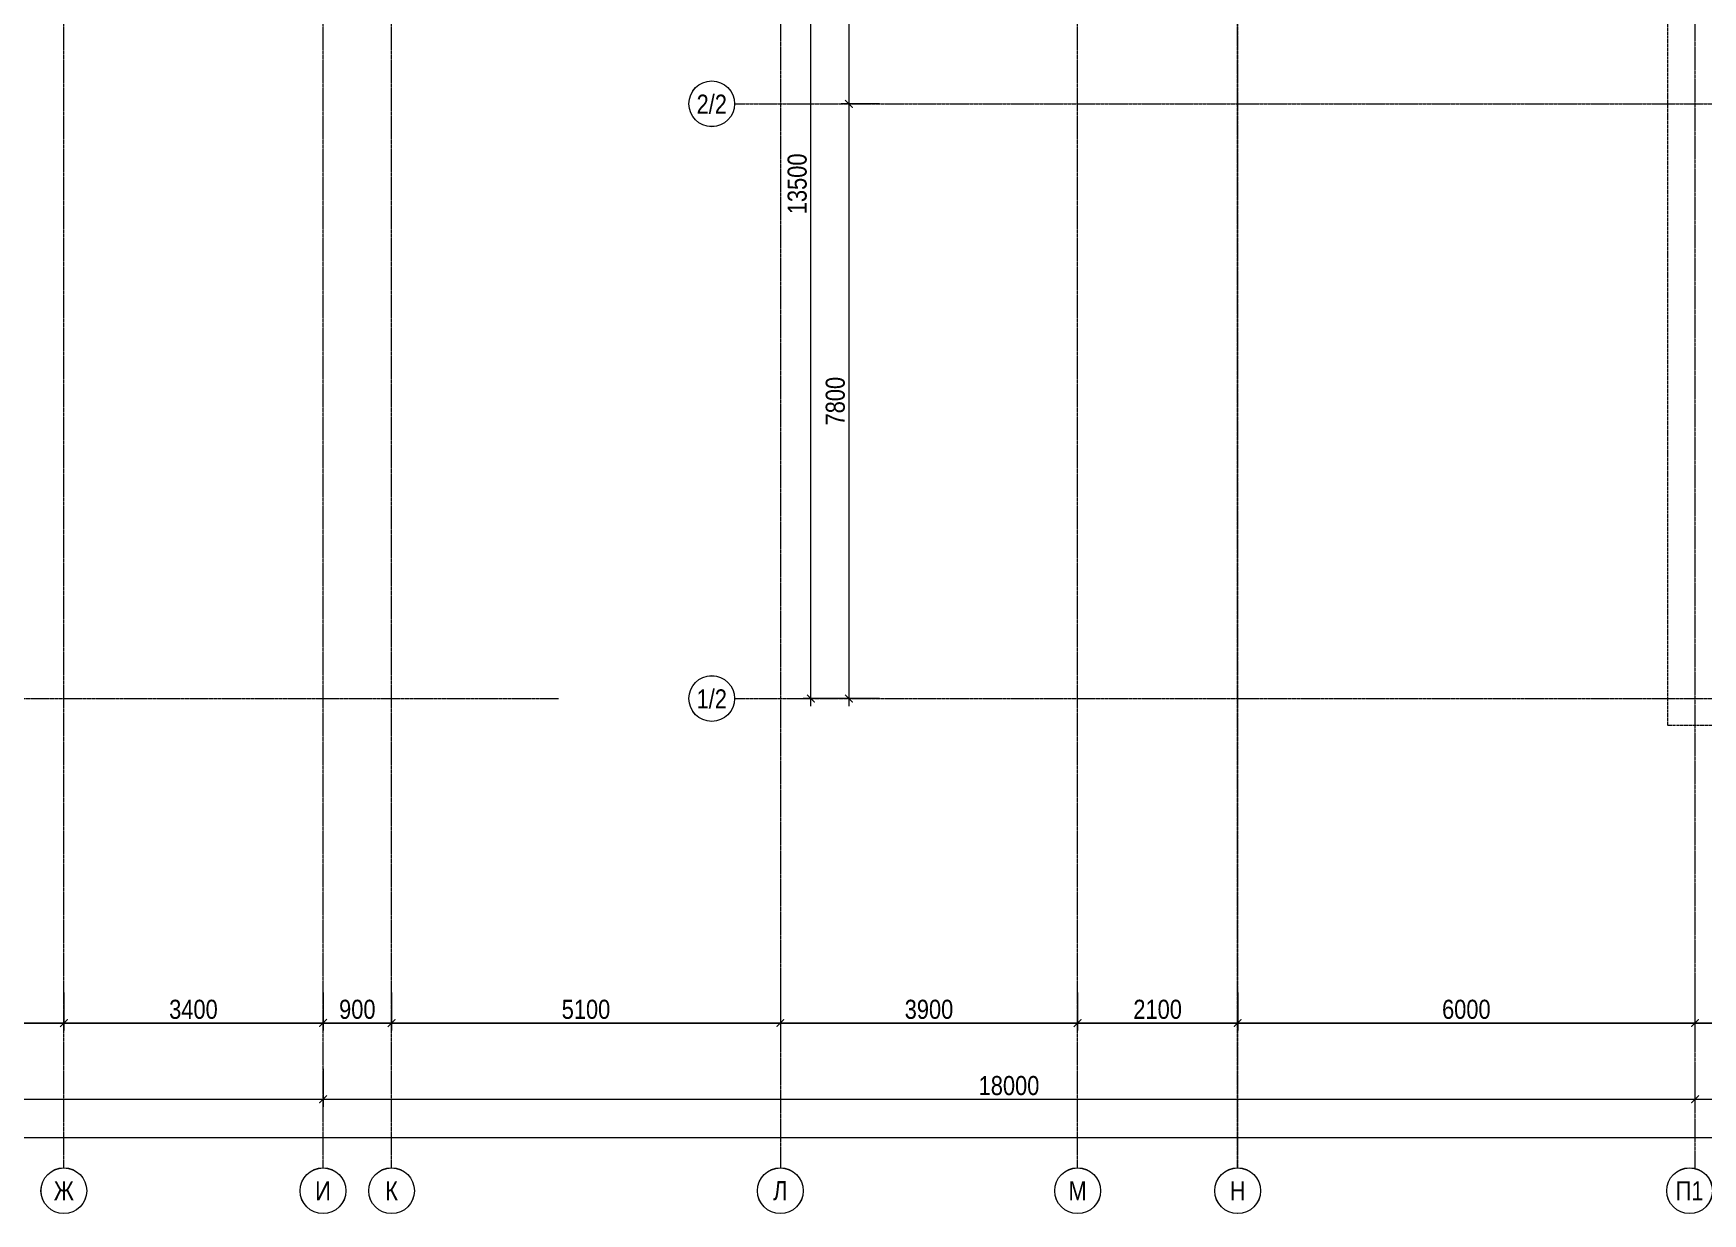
# Model space of a CAD drawing. Header units: millimetres. Extents: x 470010 to 1231400, y -134005 to 421770.
# Drawn here: x 830323 to 852223, y 115958 to 131436 of the extents above; entities that cross this region are included whole.
import ezdxf
from ezdxf.enums import TextEntityAlignment as Align

# ---------------------------------------------------------------- set-up
doc = ezdxf.new("R2010")
doc.units = ezdxf.units.MM
doc.linetypes.add('CENTER2', pattern=[28.575, 19.05, -3.175, 3.175, -3.175])
doc.linetypes.add('DASHED', pattern=[19.05, 12.7, -6.35])
doc.layers.get('Defpoints').update_dxf_attribs({"color": 140})
doc.layers.add('АР_Делит', color=120, linetype='Continuous', lineweight=0, plot=False)
doc.layers.add('РД_Оси_100', color=7, linetype='Continuous', lineweight=0, true_color=0x525252)
doc.layers.add('РД_Оси_размер', color=8, linetype='Continuous', lineweight=0)
doc.styles.add('style1', font='ARIALN.TTF')
doc.styles.add('ккк', font='isocpeur.ttf', dxfattribs={"width": 0.85, "oblique": 15})
doc.dimstyles.new('Dim100_ареал', dxfattribs={"dimscale": 100, "dimtxt": 2.5, "dimasz": 1, "dimexe": 1, "dimexo": 1, "dimgap": 0.5, "dimtad": 1, "dimzin": 12, "dimdsep": 46, "dimtxsty": 'style1', "dimblk": 'ARCHTICK', "dimcen": 1, "dimdle": 1, "dimclrd": 256, "dimclre": 256, "dimaunit": 1, "dimadec": 0, "dimazin": 3, "dimtfac": 1, "dimtmove": 1, "dimatfit": 3, "dimldrblk": 'OPEN30', "dimfxl": 4, "dimfxlon": 1, "dimtolj": 1, "dimtzin": 0, "dimlwd": 9, "dimlwe": 9, "dimarcsym": 0})

# ---------------------------------------------------------------- blocks, each defined once
blk = doc.blocks.new('A-iden')
at = {"linetype": 'Continuous', "lineweight": 5}
blk.add_circle((0, -4), 3, dxfattribs=at)
at = {"color": 0, "linetype": 'Continuous', "lineweight": 20, "style": 'ккк', "width": 0.85}
blk.add_attdef('ID', text='', height=4, dxfattribs=at).set_placement((0.31, -3.85), align=Align.MIDDLE_CENTER)
blk = doc.blocks.new('_ArchTick')
at = {"color": 0, "linetype": 'ByBlock', "const_width": 0.15}
blk.add_lwpolyline([(-0.5, -0.5), (0.5, 0.5)], dxfattribs=at)
blk = doc.blocks.new('*D112')
at = {"layer": 'Defpoints', "color": 0, "transparency": 16777216}
for p in [(20100, -3255), (24200, -3255), (24200, -4255)]:
    blk.add_point(p, dxfattribs=at)
at = {"layer": 'РД_Оси_размер', "lineweight": 9, "transparency": 16777216}
for p, q in [((20100, -3855), (20100, -4355)), ((24200, -3855), (24200, -4355)), ((20000, -4255), (24300, -4255))]:
    blk.add_line(p, q, dxfattribs=at)
at = {"layer": 'РД_Оси_размер', "lineweight": 9, "transparency": 16777216, "xscale": 100, "yscale": 100, "zscale": 100, "rotation": 180}
blk.add_blockref('_ArchTick', (20100, -4255), dxfattribs=at)
at = {"layer": 'РД_Оси_размер', "lineweight": 9, "transparency": 16777216, "xscale": 100, "yscale": 100, "zscale": 100}
blk.add_blockref('_ArchTick', (24200, -4255), dxfattribs=at)
at = {"layer": 'РД_Оси_размер', "color": 0, "transparency": 16777216, "insert": (22150, -4077), "char_height": 250, "attachment_point": 5, "style": 'style1'}
blk.add_mtext('\\A1;4100', dxfattribs=at)
blk = doc.blocks.new('_Open30')
at = {"color": 0, "linetype": 'ByBlock', "lineweight": -2}
for p, q in [((-1, 0.27), (0, 0)), ((0, 0), (-1, -0.27)), ((0, 0), (-1, 0))]:
    blk.add_line(p, q, dxfattribs=at)
blk = doc.blocks.new('*D113')
at = {"layer": 'Defpoints', "color": 0, "transparency": 16777216}
for p in [(24200, -3255), (27600, -3255), (27600, -4255)]:
    blk.add_point(p, dxfattribs=at)
at = {"layer": 'РД_Оси_размер', "lineweight": 9, "transparency": 16777216}
for p, q in [((24200, -3855), (24200, -4355)), ((27600, -3855), (27600, -4355)), ((24100, -4255), (27700, -4255))]:
    blk.add_line(p, q, dxfattribs=at)
at = {"layer": 'РД_Оси_размер', "lineweight": 9, "transparency": 16777216, "xscale": 100, "yscale": 100, "zscale": 100, "rotation": 180}
blk.add_blockref('_ArchTick', (24200, -4255), dxfattribs=at)
at = {"layer": 'РД_Оси_размер', "lineweight": 9, "transparency": 16777216, "xscale": 100, "yscale": 100, "zscale": 100}
blk.add_blockref('_ArchTick', (27600, -4255), dxfattribs=at)
at = {"layer": 'РД_Оси_размер', "color": 0, "transparency": 16777216, "insert": (25900, -4077), "char_height": 250, "attachment_point": 5, "style": 'style1'}
blk.add_mtext('\\A1;3400', dxfattribs=at)
blk = doc.blocks.new('*D114')
at = {"layer": 'Defpoints', "color": 0, "transparency": 16777216}
for p in [(27600, -3255), (28500, -3255), (28500, -4255)]:
    blk.add_point(p, dxfattribs=at)
at = {"layer": 'РД_Оси_размер', "lineweight": 9, "transparency": 16777216}
for p, q in [((27600, -3855), (27600, -4355)), ((28500, -3855), (28500, -4355)), ((27500, -4255), (28600, -4255))]:
    blk.add_line(p, q, dxfattribs=at)
at = {"layer": 'РД_Оси_размер', "lineweight": 9, "transparency": 16777216, "xscale": 100, "yscale": 100, "zscale": 100, "rotation": 180}
blk.add_blockref('_ArchTick', (27600, -4255), dxfattribs=at)
at = {"layer": 'РД_Оси_размер', "lineweight": 9, "transparency": 16777216, "xscale": 100, "yscale": 100, "zscale": 100}
blk.add_blockref('_ArchTick', (28500, -4255), dxfattribs=at)
at = {"layer": 'РД_Оси_размер', "color": 0, "transparency": 16777216, "insert": (28050, -4077), "char_height": 250, "attachment_point": 5, "style": 'style1'}
blk.add_mtext('\\A1;900', dxfattribs=at)
blk = doc.blocks.new('*D115')
at = {"layer": 'Defpoints', "color": 0, "transparency": 16777216}
for p in [(28500, -3255), (33600, -3255), (33600, -4255)]:
    blk.add_point(p, dxfattribs=at)
at = {"layer": 'РД_Оси_размер', "lineweight": 9, "transparency": 16777216}
for p, q in [((28500, -3855), (28500, -4355)), ((33600, -3855), (33600, -4355)), ((28400, -4255), (33700, -4255))]:
    blk.add_line(p, q, dxfattribs=at)
at = {"layer": 'РД_Оси_размер', "lineweight": 9, "transparency": 16777216, "xscale": 100, "yscale": 100, "zscale": 100, "rotation": 180}
blk.add_blockref('_ArchTick', (28500, -4255), dxfattribs=at)
at = {"layer": 'РД_Оси_размер', "lineweight": 9, "transparency": 16777216, "xscale": 100, "yscale": 100, "zscale": 100}
blk.add_blockref('_ArchTick', (33600, -4255), dxfattribs=at)
at = {"layer": 'РД_Оси_размер', "color": 0, "transparency": 16777216, "insert": (31050, -4077), "char_height": 250, "attachment_point": 5, "style": 'style1'}
blk.add_mtext('\\A1;5100', dxfattribs=at)
blk = doc.blocks.new('*D116')
at = {"layer": 'Defpoints', "color": 0, "transparency": 16777216}
for p in [(33600, -3255), (37500, -3255), (37500, -4255)]:
    blk.add_point(p, dxfattribs=at)
at = {"layer": 'РД_Оси_размер', "lineweight": 9, "transparency": 16777216}
for p, q in [((33600, -3855), (33600, -4355)), ((37500, -3855), (37500, -4355)), ((33500, -4255), (37600, -4255))]:
    blk.add_line(p, q, dxfattribs=at)
at = {"layer": 'РД_Оси_размер', "lineweight": 9, "transparency": 16777216, "xscale": 100, "yscale": 100, "zscale": 100, "rotation": 180}
blk.add_blockref('_ArchTick', (33600, -4255), dxfattribs=at)
at = {"layer": 'РД_Оси_размер', "lineweight": 9, "transparency": 16777216, "xscale": 100, "yscale": 100, "zscale": 100}
blk.add_blockref('_ArchTick', (37500, -4255), dxfattribs=at)
at = {"layer": 'РД_Оси_размер', "color": 0, "transparency": 16777216, "insert": (35550, -4077), "char_height": 250, "attachment_point": 5, "style": 'style1'}
blk.add_mtext('\\A1;3900', dxfattribs=at)
blk = doc.blocks.new('*D117')
at = {"layer": 'Defpoints', "color": 0, "transparency": 16777216}
for p in [(37500, -3255), (39600, -3255), (39600, -4255)]:
    blk.add_point(p, dxfattribs=at)
at = {"layer": 'РД_Оси_размер', "lineweight": 9, "transparency": 16777216}
for p, q in [((37500, -3855), (37500, -4355)), ((39600, -3855), (39600, -4355)), ((37400, -4255), (39700, -4255))]:
    blk.add_line(p, q, dxfattribs=at)
at = {"layer": 'РД_Оси_размер', "lineweight": 9, "transparency": 16777216, "xscale": 100, "yscale": 100, "zscale": 100, "rotation": 180}
blk.add_blockref('_ArchTick', (37500, -4255), dxfattribs=at)
at = {"layer": 'РД_Оси_размер', "lineweight": 9, "transparency": 16777216, "xscale": 100, "yscale": 100, "zscale": 100}
blk.add_blockref('_ArchTick', (39600, -4255), dxfattribs=at)
at = {"layer": 'РД_Оси_размер', "color": 0, "transparency": 16777216, "insert": (38550, -4077), "char_height": 250, "attachment_point": 5, "style": 'style1'}
blk.add_mtext('\\A1;2100', dxfattribs=at)
blk = doc.blocks.new('*D118')
at = {"layer": 'Defpoints', "color": 0, "transparency": 16777216}
for p in [(39600, -3255), (45600, -3255), (45600, -4255)]:
    blk.add_point(p, dxfattribs=at)
at = {"layer": 'РД_Оси_размер', "lineweight": 9, "transparency": 16777216}
for p, q in [((39600, -3855), (39600, -4355)), ((45600, -3855), (45600, -4355)), ((39500, -4255), (45700, -4255))]:
    blk.add_line(p, q, dxfattribs=at)
at = {"layer": 'РД_Оси_размер', "lineweight": 9, "transparency": 16777216, "xscale": 100, "yscale": 100, "zscale": 100, "rotation": 180}
blk.add_blockref('_ArchTick', (39600, -4255), dxfattribs=at)
at = {"layer": 'РД_Оси_размер', "lineweight": 9, "transparency": 16777216, "xscale": 100, "yscale": 100, "zscale": 100}
blk.add_blockref('_ArchTick', (45600, -4255), dxfattribs=at)
at = {"layer": 'РД_Оси_размер', "color": 0, "transparency": 16777216, "insert": (42600, -4077), "char_height": 250, "attachment_point": 5, "style": 'style1'}
blk.add_mtext('\\A1;6000', dxfattribs=at)
blk = doc.blocks.new('*D119')
at = {"layer": 'Defpoints', "color": 0, "transparency": 16777216}
for p in [(45600, -3255), (46060, -3255), (46060, -4255)]:
    blk.add_point(p, dxfattribs=at)
at = {"layer": 'РД_Оси_размер', "lineweight": 9, "transparency": 16777216}
for p, q in [((45600, -3855), (45600, -4355)), ((46060, -3855), (46060, -4355)), ((45500, -4255), (46160, -4255)), ((45830, -4255), (45997, -4813)), ((45997, -4813), (46558, -4813))]:
    blk.add_line(p, q, dxfattribs=at)
at = {"layer": 'РД_Оси_размер', "lineweight": 9, "transparency": 16777216, "xscale": 100, "yscale": 100, "zscale": 100, "rotation": 180}
blk.add_blockref('_ArchTick', (45600, -4255), dxfattribs=at)
at = {"layer": 'РД_Оси_размер', "lineweight": 9, "transparency": 16777216, "xscale": 100, "yscale": 100, "zscale": 100}
blk.add_blockref('_ArchTick', (46060, -4255), dxfattribs=at)
at = {"layer": 'РД_Оси_размер', "color": 0, "transparency": 16777216, "insert": (46278, -4635), "char_height": 250, "attachment_point": 5, "style": 'style1'}
blk.add_mtext('\\A1;460', dxfattribs=at)
blk = doc.blocks.new('*D233')
at = {"layer": 'Defpoints', "color": 0, "transparency": 16777216}
for p in [(0, -3255), (114600, -3255), (114600, -5755)]:
    blk.add_point(p, dxfattribs=at)
at = {"layer": 'РД_Оси_размер', "lineweight": 9, "transparency": 16777216}
for p, q in [((0, -5355), (0, -5855)), ((114600, -5355), (114600, -5855)), ((-100, -5755), (114700, -5755))]:
    blk.add_line(p, q, dxfattribs=at)
at = {"layer": 'РД_Оси_размер', "lineweight": 9, "transparency": 16777216, "xscale": 100, "yscale": 100, "zscale": 100, "rotation": 180}
blk.add_blockref('_ArchTick', (0, -5755), dxfattribs=at)
at = {"layer": 'РД_Оси_размер', "lineweight": 9, "transparency": 16777216, "xscale": 100, "yscale": 100, "zscale": 100}
blk.add_blockref('_ArchTick', (114600, -5755), dxfattribs=at)
at = {"layer": 'РД_Оси_размер', "color": 0, "transparency": 16777216, "insert": (57300, -5577), "char_height": 250, "attachment_point": 5, "style": 'style1'}
blk.add_mtext('\\A1;114600', dxfattribs=at)
blk = doc.blocks.new('*D217')
at = {"layer": 'Defpoints', "color": 0, "transparency": 16777216}
for p in [(34000, 13500), (37500, 13500), (37500, 0)]:
    blk.add_point(p, dxfattribs=at)
at = {"layer": 'РД_Оси_размер', "lineweight": 9, "transparency": 16777216}
for p, q in [((34000, -100), (34000, 13600)), ((34400, 13500), (33900, 13500)), ((34400, 0), (33900, 0))]:
    blk.add_line(p, q, dxfattribs=at)
at = {"layer": 'РД_Оси_размер', "lineweight": 9, "transparency": 16777216, "xscale": 100, "yscale": 100, "zscale": 100}
for p, rotation in [((34000, 13500), 90), ((34000, 0), 270)]:
    blk.add_blockref('_ArchTick', p, dxfattribs=dict(at, rotation=rotation))
at = {"layer": 'РД_Оси_размер', "color": 0, "transparency": 16777216, "insert": (33822, 6750), "char_height": 250, "attachment_point": 5, "rotation": 90, "style": 'style1'}
blk.add_mtext('\\A1;13500', dxfattribs=at)
blk = doc.blocks.new('*D195')
at = {"layer": 'Defpoints', "color": 0, "transparency": 16777216}
for p in [(36000, 12000), (34500, 7800), (36000, 7800)]:
    blk.add_point(p, dxfattribs=at)
at = {"layer": 'РД_Оси_размер', "lineweight": 9, "transparency": 16777216}
for p, q in [((34500, 12100), (34500, 7700)), ((34900, 12000), (34400, 12000)), ((34900, 7800), (34400, 7800))]:
    blk.add_line(p, q, dxfattribs=at)
at = {"layer": 'РД_Оси_размер', "lineweight": 9, "transparency": 16777216, "xscale": 100, "yscale": 100, "zscale": 100}
for p, rotation in [((34500, 12000), 90), ((34500, 7800), 270)]:
    blk.add_blockref('_ArchTick', p, dxfattribs=dict(at, rotation=rotation))
at = {"layer": 'РД_Оси_размер', "color": 0, "transparency": 16777216, "insert": (34322, 9900), "char_height": 250, "attachment_point": 5, "rotation": 90, "style": 'style1'}
blk.add_mtext('\\A1;4200', dxfattribs=at)
blk = doc.blocks.new('*D196')
at = {"layer": 'Defpoints', "color": 0, "transparency": 16777216}
for p in [(36000, 7800), (34500, 0), (36000, 0)]:
    blk.add_point(p, dxfattribs=at)
at = {"layer": 'РД_Оси_размер', "lineweight": 9, "transparency": 16777216}
for p, q in [((34500, 7900), (34500, -100)), ((34900, 7800), (34400, 7800)), ((34900, 0), (34400, 0))]:
    blk.add_line(p, q, dxfattribs=at)
at = {"layer": 'РД_Оси_размер', "lineweight": 9, "transparency": 16777216, "xscale": 100, "yscale": 100, "zscale": 100}
for p, rotation in [((34500, 7800), 90), ((34500, 0), 270)]:
    blk.add_blockref('_ArchTick', p, dxfattribs=dict(at, rotation=rotation))
at = {"layer": 'РД_Оси_размер', "color": 0, "transparency": 16777216, "insert": (34322, 3900), "char_height": 250, "attachment_point": 5, "rotation": 90, "style": 'style1'}
blk.add_mtext('\\A1;7800', dxfattribs=at)
blk = doc.blocks.new('*D202')
at = {"layer": 'Defpoints', "color": 0, "transparency": 16777216}
for p in [(0, -3255), (27600, -3255), (27600, -5255)]:
    blk.add_point(p, dxfattribs=at)
at = {"layer": 'РД_Оси_размер', "lineweight": 9, "transparency": 16777216}
for p, q in [((0, -4855), (0, -5355)), ((27600, -4855), (27600, -5355)), ((-100, -5255), (27700, -5255))]:
    blk.add_line(p, q, dxfattribs=at)
at = {"layer": 'РД_Оси_размер', "lineweight": 9, "transparency": 16777216, "xscale": 100, "yscale": 100, "zscale": 100, "rotation": 180}
blk.add_blockref('_ArchTick', (0, -5255), dxfattribs=at)
at = {"layer": 'РД_Оси_размер', "lineweight": 9, "transparency": 16777216, "xscale": 100, "yscale": 100, "zscale": 100}
blk.add_blockref('_ArchTick', (27600, -5255), dxfattribs=at)
at = {"layer": 'РД_Оси_размер', "color": 0, "transparency": 16777216, "insert": (13800, -5077), "char_height": 250, "attachment_point": 5, "style": 'style1'}
blk.add_mtext('\\A1;27600', dxfattribs=at)
blk = doc.blocks.new('*D214')
at = {"layer": 'Defpoints', "color": 0, "transparency": 16777216}
for p in [(27600, -3255), (45600, -3253), (45600, -5255)]:
    blk.add_point(p, dxfattribs=at)
at = {"layer": 'РД_Оси_размер', "lineweight": 9, "transparency": 16777216}
for p, q in [((27600, -4855), (27600, -5355)), ((45600, -4855), (45600, -5355)), ((27500, -5255), (45700, -5255))]:
    blk.add_line(p, q, dxfattribs=at)
at = {"layer": 'РД_Оси_размер', "lineweight": 9, "transparency": 16777216, "xscale": 100, "yscale": 100, "zscale": 100, "rotation": 180}
blk.add_blockref('_ArchTick', (27600, -5255), dxfattribs=at)
at = {"layer": 'РД_Оси_размер', "lineweight": 9, "transparency": 16777216, "xscale": 100, "yscale": 100, "zscale": 100}
blk.add_blockref('_ArchTick', (45600, -5255), dxfattribs=at)
at = {"layer": 'РД_Оси_размер', "color": 0, "transparency": 16777216, "insert": (36600, -5077), "char_height": 250, "attachment_point": 5, "style": 'style1'}
blk.add_mtext('\\A1;18000', dxfattribs=at)
blk = doc.blocks.new('*D213')
at = {"layer": 'Defpoints', "color": 0, "transparency": 16777216}
for p in [(45600, -3255), (83100, -3255), (83100, -5255)]:
    blk.add_point(p, dxfattribs=at)
at = {"layer": 'РД_Оси_размер', "lineweight": 9, "transparency": 16777216}
for p, q in [((45600, -4855), (45600, -5355)), ((83100, -4855), (83100, -5355)), ((45500, -5255), (83200, -5255))]:
    blk.add_line(p, q, dxfattribs=at)
at = {"layer": 'РД_Оси_размер', "lineweight": 9, "transparency": 16777216, "xscale": 100, "yscale": 100, "zscale": 100, "rotation": 180}
blk.add_blockref('_ArchTick', (45600, -5255), dxfattribs=at)
at = {"layer": 'РД_Оси_размер', "lineweight": 9, "transparency": 16777216, "xscale": 100, "yscale": 100, "zscale": 100}
blk.add_blockref('_ArchTick', (83100, -5255), dxfattribs=at)
at = {"layer": 'РД_Оси_размер', "color": 0, "transparency": 16777216, "insert": (64350, -5077), "char_height": 250, "attachment_point": 5, "style": 'style1'}
blk.add_mtext('\\A1;37500', dxfattribs=at)
blk = doc.blocks.new('СОШ_2200_АР_ОСИ_М100_28.05.24')
at = {"layer": 'АР_Делит', "color": 251, "linetype": 'DASHED', "true_color": 0x636466}
blk.add_lwpolyline([(114955, 135155), (114955, -355), (93595.036, -355), (93595.036, 13855), (94145, 13855), (94145, 68320), (66055, 68320), (66055, 13857.73), (83455, 13857.73), (83455, -355), (45245, -355), (45245, 13145), (44695, 13145), (44695, 26755), (45245, 26755), (45245, 68320), (20455, 68320), (20455, 26755), (27955, 26755), (27955, 13145), (-355, 13145), (-355, 100855)], dxfattribs=at)
at = {"layer": 'РД_Оси_100', "color": 251, "linetype": 'CENTER2', "true_color": 0x636466}
for p, q in [((24200, -6155), (24200, 139938.679)), ((27600, -6155), (27600, 139938.679)), ((37500, -6155), (37500, 139938.679)), ((39600, -6155), (39600, 139938.679)), ((33000, 7800), (85055, 7800)), ((-5954.958, 0), (30690.994, 0)), ((33000, 0), (85055, 0))]:
    blk.add_line(p, q, dxfattribs=at)
for points in [[(28500, -6155), (28500, 139938.679)], [(33600, 139938.679), (33600, -6155)], [(45530, 139938.679), (45600, 139538.679), (45600, -6163.457)]]:
    blk.add_lwpolyline(points, dxfattribs=at)
at = {"layer": 'РД_Оси_100', "color": 251, "true_color": 0x636466}
ref = blk.add_blockref('A-iden', (32700, 8200), dxfattribs=dict(at, xscale=100, yscale=100, zscale=100))
ref.add_attrib('ID', '2/2', dxfattribs={"layer": '0', "linetype": 'Continuous', "height": 250, "style": 'style1'}).set_placement((32700, 7800), align=Align.MIDDLE)
ref = blk.add_blockref('A-iden', (32700, 400), dxfattribs=dict(at, xscale=100, yscale=100, zscale=100))
ref.add_attrib('ID', '1/2', dxfattribs={"layer": '0', "linetype": 'Continuous', "height": 250, "style": 'style1'}).set_placement((32700, 0), align=Align.MIDDLE)
ref = blk.add_blockref('A-iden', (24200, -6054.999), dxfattribs=dict(at, xscale=100, yscale=100, zscale=100))
ref.add_attrib('ID', 'Ж', dxfattribs={"layer": '0', "linetype": 'Continuous', "height": 250, "style": 'style1'}).set_placement((24200, -6454.999), align=Align.MIDDLE)
ref = blk.add_blockref('A-iden', (27600, -6054.999), dxfattribs=dict(at, xscale=100, yscale=100, zscale=100))
ref.add_attrib('ID', 'И', dxfattribs={"layer": '0', "linetype": 'Continuous', "height": 250, "style": 'style1'}).set_placement((27600, -6454.999), align=Align.MIDDLE)
ref = blk.add_blockref('A-iden', (28499.266, -6054.999), dxfattribs=dict(at, xscale=100, yscale=100, zscale=100))
ref.add_attrib('ID', 'К', dxfattribs={"layer": '0', "linetype": 'Continuous', "height": 250, "style": 'style1'}).set_placement((28499.266, -6454.999), align=Align.MIDDLE)
ref = blk.add_blockref('A-iden', (33600, -6054.999), dxfattribs=dict(at, xscale=100, yscale=100, zscale=100))
ref.add_attrib('ID', 'Л', dxfattribs={"layer": '0', "linetype": 'Continuous', "height": 250, "style": 'style1'}).set_placement((33600, -6454.999), align=Align.MIDDLE)
ref = blk.add_blockref('A-iden', (37500, -6054.999), dxfattribs=dict(at, xscale=100, yscale=100, zscale=100))
ref.add_attrib('ID', 'М', dxfattribs={"layer": '0', "linetype": 'Continuous', "height": 250, "style": 'style1'}).set_placement((37500, -6454.999), align=Align.MIDDLE)
ref = blk.add_blockref('A-iden', (39600, -6054.999), dxfattribs=dict(at, xscale=100, yscale=100, zscale=100))
ref.add_attrib('ID', 'Н', dxfattribs={"layer": '0', "linetype": 'Continuous', "height": 250, "style": 'style1'}).set_placement((39600, -6454.999), align=Align.MIDDLE)
ref = blk.add_blockref('A-iden', (45529.266, -6054.999), dxfattribs=dict(at, xscale=100, yscale=100, zscale=100))
ref.add_attrib('ID', 'П1', dxfattribs={"layer": '0', "linetype": 'Continuous', "height": 250, "style": 'style1'}).set_placement((45529.266, -6454.999), align=Align.MIDDLE)
at = {"layer": 'РД_Оси_размер', "color": 251, "true_color": 0x636466}
for base, p1, p2, picture, middle in [((34000, 13500), (37500, 0), (37500.05, 13500), '*D217', (33822.357, 6750)), ((34500, 7800), (36000, 12000), (36000, 7800), '*D195', (34322.357, 9900)), ((34500, 0), (36000, 7800), (36000, 0), '*D196', (34322.357, 3900))]:
    dim = blk.add_linear_dim(base=base, p1=p1, p2=p2, angle=90, dimstyle='Dim100_ареал', dxfattribs=at)
    dim.commit()
    dim.dimension.update_dxf_attribs({"geometry": picture, "text_midpoint": middle})
for base, p1, p2, picture, middle in [((114600, -5755), (0, -3255), (114600, -3255), '*D233', (57300, -5577.357)), ((27600, -5255), (0, -3255), (27600, -3255), '*D202', (13800, -5077.357)), ((24200, -4255), (20100, -3255), (24200, -3255), '*D112', (22150, -4077.357)), ((27600, -4255), (24200, -3255), (27600, -3255), '*D113', (25900, -4077.357)), ((45600, -5255), (27600, -3255), (45600, -3253.064), '*D214', (36600, -5077.357)), ((28500, -4255), (27600, -3255), (28500, -3255), '*D114', (28050, -4077.357)), ((33600, -4255), (28500, -3255), (33600, -3255), '*D115', (31050, -4077.357)), ((37500, -4255), (33600, -3255), (37500, -3255), '*D116', (35550, -4077.357)), ((39600, -4255), (37500, -3255), (39600, -3255), '*D117', (38550, -4077.357)), ((45600, -4255), (39600, -3255), (45600, -3255), '*D118', (42600, -4077.357)), ((46060, -4255), (45600, -3255), (46060, -3255), '*D119', (46047.379, -4635.286)), ((83100, -5255), (45600, -3255), (83100, -3255), '*D213', (64350, -5077.357))]:
    dim = blk.add_linear_dim(base=base, p1=p1, p2=p2, dimstyle='Dim100_ареал', dxfattribs=at)
    dim.commit()
    dim.dimension.update_dxf_attribs({"geometry": picture, "text_midpoint": middle})
blk = doc.blocks.new('A$C9108343f')
at = {"layer": 'РД_Оси_100', "color": 251, "linetype": 'CENTER2', "true_color": 0x636466}
blk.add_line((134849, 223079), (171495, 223079), dxfattribs=at)
at = {"layer": 'РД_Оси_100'}
blk.add_blockref('СОШ_2200_АР_ОСИ_М100_28.05.24', (140804, 223079), dxfattribs=at)
at = {"layer": 'Defpoints', "color": 18, "true_color": 0x000000, "style": 'style1'}
for p in [(143949, 316089), (143975, 281640), (143890, 273245), (143840, 264277), (143968, 254892), (12252, 104178), (12383, 96023)]:
    blk.add_attdef('АР-ПОМЕЩЕНИЕ:НАИМЕНОВАНИЕ', text='', height=100, dxfattribs=at).set_placement(p, align=Align.MIDDLE)
at = {"layer": 'Defpoints', "color": 18, "true_color": 0x000000, "style": 'style1', "flags": 8}
for p in [(143951, 279099), (143848, 269251), (143875, 260094), (144050, 250825), (163419, 238153), (143343, 237876), (155897, 237966), (183037, 237966)]:
    blk.add_attdef('АР-ПОМЕЩЕНИЕ:НАИМЕНОВАНИЕ', text='', height=100, dxfattribs=at).set_placement(p, align=Align.MIDDLE)

msp = doc.modelspace()

# ---------------------------------------------------------------- linework, layer by layer
at = {"layer": 'РД_Оси_100', "color": 251, "linetype": 'CENTER2', "true_color": 0x636466}
msp.add_line((800567.748, 122713.251), (837213.7, 122713.251), dxfattribs=at)

# ---------------------------------------------------------------- block references
msp.add_blockref('A$C9108343f', (665718.612, -100366.242))
at = {"layer": 'РД_Оси_100'}
msp.add_blockref('СОШ_2200_АР_ОСИ_М100_28.05.24', (806522.706, 122713.251), dxfattribs=at)

doc.saveas('drawing.dxf')
